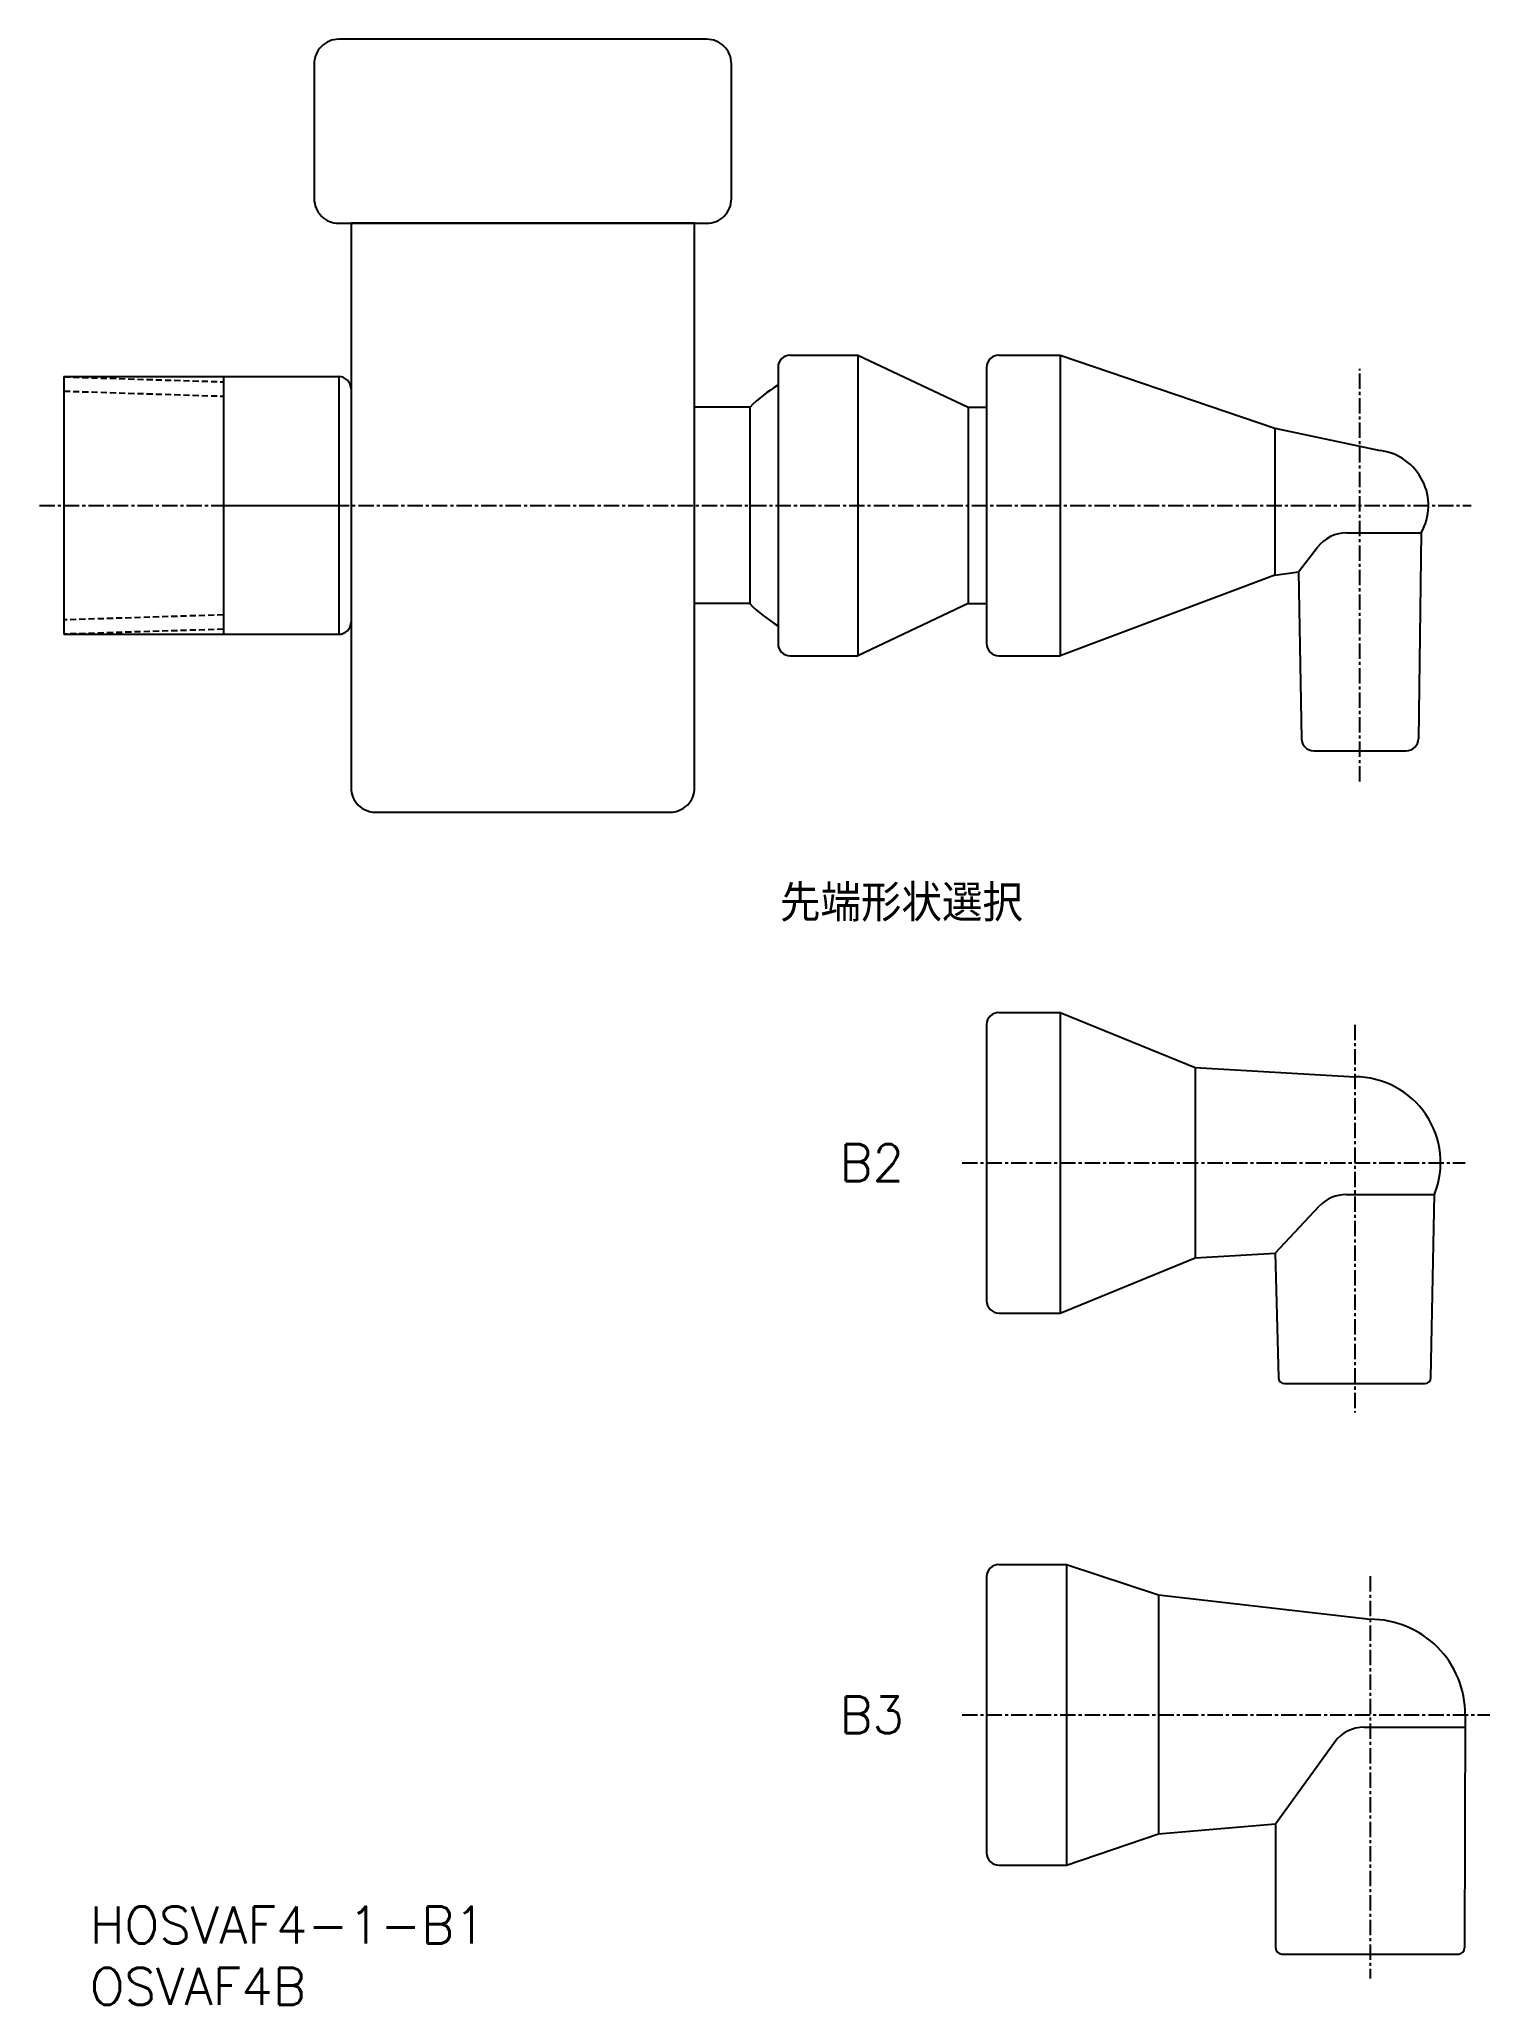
# Model space of a CAD drawing. Extents: x 75 to 193, y 18 to 178.
import ezdxf
from ezdxf.enums import TextEntityAlignment as Align

# ---------------------------------------------------------------- set-up
doc = ezdxf.new("R2010")
doc.units = 0
doc.linetypes.add('CENTER', pattern=[2, 1.25, -0.25, 0.25, -0.25])
doc.linetypes.add('DASHED', pattern=[0.75, 0.5, -0.25])
doc.layers.get('0').update_dxf_attribs({"linetype": 'CONTINUOUS'})
doc.layers.add('CENTER', color=1, linetype='CENTER')
doc.styles.get("Standard").update_dxf_attribs({"font": 'txt.shx', "bigfont": 'extfont.shx'})

msp = doc.modelspace()

# ---------------------------------------------------------------- linework, layer by layer
at = {"color": 7, "linetype": 'CONTINUOUS'}
for p, q in [((136.31, 152.66), (141.81, 152.66)), ((141.81, 152.66), (150.81, 148.41)), ((141.81, 152.66), (141.81, 128.16)), ((153.31, 152.66), (158.31, 152.66)), ((158.31, 152.66), (158.31, 128.16)), ((158.31, 152.66), (175.81, 146.72)), ((77.11, 150.91), (99.51, 150.91)), ((77.11, 150.91), (77.11, 129.91)), ((90.11, 150.91), (90.11, 129.91)), ((90.11, 150.81), (90.11, 130.01)), ((99.51, 150.91), (99.51, 129.91)), ((135.31, 151.66), (135.31, 129.16)), ((152.31, 151.66), (152.31, 129.16)), ((100.51, 149.91), (100.51, 130.91)), ((135.31, 150.21), (135.31, 130.6)), ((133.01, 148.41), (128.51, 148.41)), ((133.01, 148.41), (133.01, 132.41)), ((150.81, 148.41), (152.31, 148.41)), ((150.81, 148.41), (150.81, 132.41)), ((152.31, 148.41), (152.31, 132.41)), ((175.81, 146.72), (175.81, 134.72)), ((175.81, 146.72), (184.38, 144.88)), ((90.11, 140.41), (99.51, 140.41)), ((181.66, 138.18), (187.73, 138.18)), ((187.73, 138.18), (187.5, 121.39)), ((177.73, 135), (179.28, 137.01)), ((175.81, 134.72), (158.31, 128.16)), ((175.81, 134.72), (177.73, 135)), ((177.73, 135), (177.97, 121.39)), ((133.01, 132.41), (128.51, 132.41)), ((150.81, 132.41), (141.81, 128.16)), ((150.81, 132.41), (152.31, 132.41)), ((77.11, 129.91), (99.51, 129.91)), ((136.31, 128.16), (141.81, 128.16)), ((153.31, 128.16), (158.31, 128.16)), ((178.97, 120.41), (186.5, 120.41)), ((152.31, 98.09), (152.31, 75.59)), ((153.31, 99.09), (158.31, 99.09)), ((158.31, 99.09), (158.31, 74.59)), ((158.31, 99.09), (169.31, 94.59)), ((152.31, 94.84), (152.31, 78.84)), ((169.31, 94.59), (182.31, 93.84)), ((169.31, 94.59), (169.31, 79.09)), ((181.61, 84.24), (188.81, 84.24)), ((188.52, 69.33), (188.81, 84.24)), ((175.82, 79.47), (179.42, 83.3)), ((158.31, 74.59), (169.31, 79.09)), ((169.31, 79.09), (175.82, 79.47)), ((175.82, 79.47), (176.09, 69.33)), ((153.31, 74.59), (158.31, 74.59)), ((176.59, 68.84), (188.02, 68.84)), ((152.31, 53.09), (152.31, 30.59)), ((153.31, 54.09), (158.81, 54.09)), ((158.81, 54.09), (158.81, 29.59)), ((158.81, 54.09), (166.31, 51.63)), ((166.31, 51.63), (183.56, 49.63)), ((166.31, 51.63), (166.31, 32.13)), ((191.31, 41.88), (191.26, 22.84)), ((183.09, 40.84), (191.31, 40.84)), ((175.86, 32.95), (180.66, 39.6)), ((158.81, 29.59), (166.31, 32.13)), ((166.31, 32.13), (175.86, 32.95)), ((175.86, 32.95), (175.86, 22.84)), ((153.31, 29.59), (158.81, 29.59)), ((176.36, 22.34), (190.76, 22.34))]:
    msp.add_line(p, q, dxfattribs=at)
at = {"color": 3, "linetype": 'DASHED'}
for p, q in [((77.11, 150.89), (90.11, 150.49)), ((77.11, 149.73), (90.11, 149.32)), ((90.11, 131.49), (77.11, 131.08)), ((90.11, 130.32), (77.11, 129.92))]:
    msp.add_line(p, q, dxfattribs=at)
at = {"color": 7, "linetype": 'CONTINUOUS'}
for points in [[(99.51, 163.41), (129.51, 163.41, 0.414214), (131.51, 165.41), (131.51, 176.41, 0.414214), (129.51, 178.41), (99.51, 178.41, 0.414214), (97.51, 176.41), (97.51, 165.41, 0.414214)], [(102.51, 115.41), (126.51, 115.41, 0.414214), (128.51, 117.41), (128.51, 163.41), (100.51, 163.41), (100.51, 117.41, 0.414214)]]:
    msp.add_lwpolyline(points, format="xyb", close=True, dxfattribs=at)
for centre, radius, start, end in [((136.31, 151.66), 1, 90, 180), ((153.31, 151.66), 1, 90, 180), ((99.51, 149.91), 1, 0, 90), ((141.16, 140.41), 11.42, 120.8328, 135.5503), ((183.81, 140.41), 4.51, 330.5019, 82.6805), ((181.66, 135.18), 3, 90, 142.4616), ((141.16, 140.41), 11.42, 224.4497, 239.1672), ((99.51, 130.91), 1, 270, 0), ((136.31, 129.16), 1, 180, 270), ((153.31, 129.16), 1, 180, 270), ((178.97, 121.41), 1, 180.9813, 270), ((186.5, 121.41), 1, 270, 359.1944), ((153.31, 98.09), 1, 90, 180), ((182.31, 86.84), 7, 338.2132, 90), ((181.61, 81.24), 3, 90, 136.7747), ((153.31, 75.59), 1, 180, 270), ((176.59, 69.34), 0.5, 181.5591, 270), ((188.02, 69.34), 0.5, 270, 358.8841), ((153.31, 53.09), 1, 90, 180), ((183.56, 41.88), 7.75, 359.7062, 90), ((183.09, 37.84), 3, 90, 144.1737), ((153.31, 30.59), 1, 180, 270), ((176.36, 22.84), 0.5, 180, 270), ((190.76, 22.84), 0.5, 270, 0)]:
    msp.add_arc(centre, radius, start, end, dxfattribs=at)
at = {"layer": 'CENTER', "color": 1, "linetype": 'CENTER'}
for p, q in [((182.73, 117.91), (182.73, 151.54)), ((75.11, 140.41), (191.81, 140.41)), ((150.31, 86.84), (191.31, 86.84)), ((150.31, 41.84), (193.31, 41.84))]:
    msp.add_line(p, q, dxfattribs=at)
at = {"layer": 'CENTER', "color": 1}
msp.add_line((182.31, 98.09), (182.31, 66.48), dxfattribs=at)
at = {"layer": 'CENTER'}
msp.add_line((183.56, 53.13), (183.56, 20.34), dxfattribs=at)

# ---------------------------------------------------------------- texts
at = {"color": 7, "linetype": 'CONTINUOUS'}
for s, p in [('先端形状選択', (135.47, 108)), ('B2', (140.31, 86.84)), ('B3', (140.31, 41.84)), ('HOSVAF4-1-B1', (79.22, 24.71)), ('OSVAF4B', (79.22, 19.71))]:
    msp.add_text(s, height=3, dxfattribs=at).set_placement(p, align=Align.MIDDLE_LEFT)

doc.saveas('drawing.dxf')
